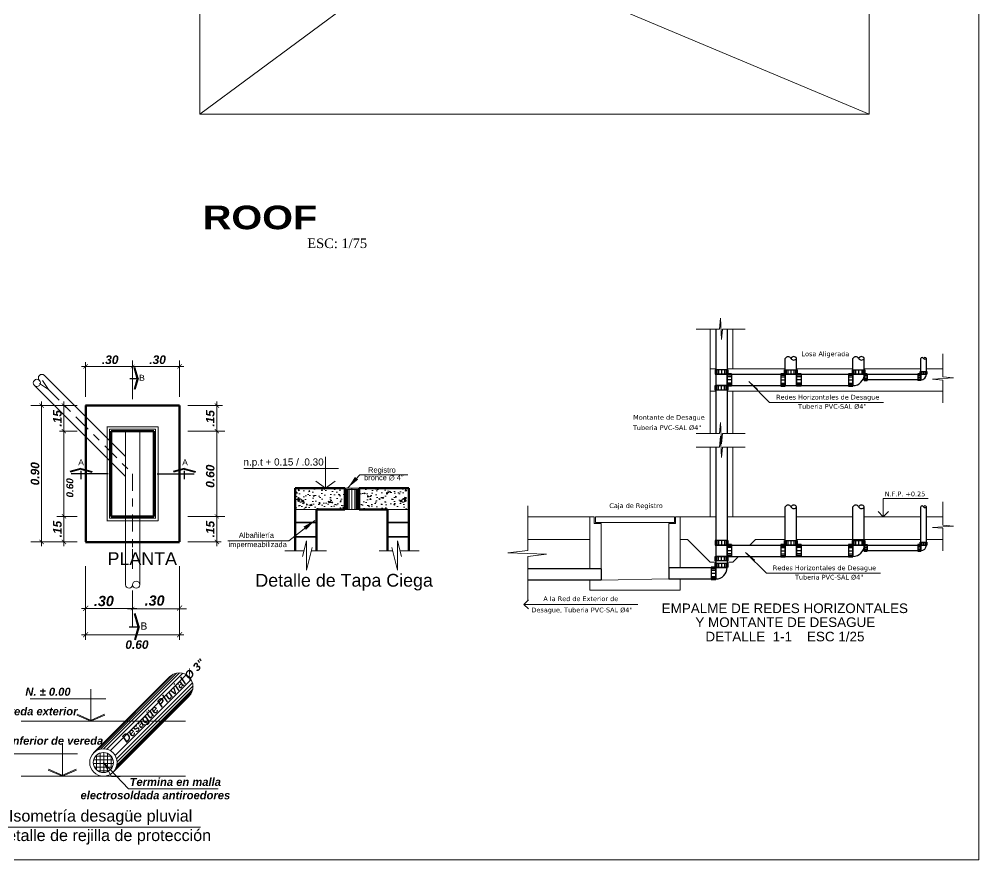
# Model space of a CAD drawing. Header units: millimetres. Extents: x -59 to 123, y 54 to 155.
# Drawn here: x 66.33 to 78.52, y 125.02 to 135.69 of the extents above; entities that cross this region are included whole.
import ezdxf

# ---------------------------------------------------------------- set-up
doc = ezdxf.new("R2010")
doc.units = ezdxf.units.MM
doc.linetypes.add('ACAD_ISO10W100', pattern=[18.5, 12, -3, 0.5, -3])
doc.linetypes.add('CONTINUA', pattern=[0])
doc.layers.get('0').update_dxf_attribs({"lineweight": 9})
for name, color, linetype, lineweight in [('0.2', 7, 'Continuous', 20), ('DET-CORTE', 86, 'Continuous', 50), ('EQUIPASANITARIA', 135, 'Continuous', 30), ('Layer1', 7, 'Continuous', 13), ('Layer3', 3, 'Continuous', 13), ('Layer5', 5, 'Continuous', 13), ('mobiliario', 7, 'Continuous', 0), ('MUROS', 7, 'Continuous', 80), ('TEXTOAGUA', 140, 'Continuous', 20)]:
    doc.layers.add(name, color=color, linetype=linetype, lineweight=lineweight)
doc.layers.add('TEXTO', color=2, linetype='Continuous')
doc.layers.add('TEXTO2', color=3, linetype='Continuous')
doc.styles.add('ARIALNEG', font='arialbd.ttf')
doc.styles.add('Interiores', font='arial.ttf', dxfattribs={"height": 0.0875})
doc.styles.add('Jocope', font='arialbi.ttf', dxfattribs={"height": 0.125})
doc.styles.get("Standard").update_dxf_attribs({"font": 'arial.ttf'})
doc.styles.add('STITULO', font='sanss___.ttf', dxfattribs={"width": 1.2, "height": 0.12})
doc.styles.add('textcosan', font='verdana.ttf', dxfattribs={"height": 0.1})
doc.dimstyles.get("Standard").update_dxf_attribs({"dimtxt": 0.18, "dimasz": 0.18, "dimexe": 0.18, "dimexo": 0.0625, "dimgap": 0.09, "dimtad": 0, "dimtih": 1, "dimtoh": 1, "dimdec": 4, "dimzin": 0, "dimdsep": 46, "dimtxsty": 'Standard', "dimcen": 0.09, "dimadec": 0, "dimazin": 0, "dimtfac": 1, "dimtdec": 4, "dimtofl": 0, "dimtmove": 0, "dimatfit": 3, "dimfxl": 1, "dimtolj": 1, "dimtzin": 0, "dimarcsym": 0})

# ---------------------------------------------------------------- blocks, each defined once
blk = doc.blocks.new('A$C1DAA7FF6')
for p, q in [((0, 0.11), (0, 0)), ((0, 0.11), (0.035, 0.11)), ((0, 0.11), (0, 0.0963)), ((0, 0.11), (0, 0.1031)), ((0, 0.1066), (0.0384, 0.1066)), ((0, 0.1031), (0.04, 0.1031)), ((0, 0.0963), (0.04, 0.0963)), ((0.035, 0.145), (0.145, 0.145)), ((0.035, 0.145), (0.035, 0.11)), ((0.035, 0.145), (0.0488, 0.145)), ((0.035, 0.145), (0.0419, 0.145)), ((0.035, 0.11), (0.04, 0.105)), ((0.0384, 0.145), (0.0384, 0.1066)), ((0.04, 0.105), (0.14, 0.105)), ((0.04, 0.005), (0.04, 0.105)), ((0.04, 0.105), (0.14, 0.105)), ((0.04, 0.005), (0.04, 0.105)), ((0.04, 0.105), (0.04, 0.005)), ((0.0419, 0.145), (0.0419, 0.105)), ((0.0488, 0.145), (0.0488, 0.105)), ((0.0625, 0.145), (0.0625, 0.105)), ((0.09, 0.145), (0.09, 0.105)), ((0.1175, 0.145), (0.1175, 0.105)), ((0.1313, 0.145), (0.1313, 0.105)), ((0.1381, 0.145), (0.1381, 0.105)), ((0.145, 0.11), (0.14, 0.105)), ((0.14, 0.005), (0.14, 0.105)), ((0.14, 0.105), (0.14, 0.005)), ((0.18, 0.1031), (0.14, 0.1031)), ((0.18, 0.0963), (0.14, 0.0963)), ((0.1416, 0.145), (0.1416, 0.1066)), ((0.18, 0.1066), (0.1416, 0.1066)), ((0.145, 0.145), (0.145, 0.11)), ((0.18, 0.11), (0.145, 0.11)), ((0.18, 0.11), (0.18, 0)), ((0.18, 0.11), (0.18, 0.0963)), ((0.18, 0.11), (0.18, 0.1031)), ((0, 0.0825), (0.04, 0.0825)), ((0, 0.055), (0.04, 0.055)), ((0, 0.0275), (0.04, 0.0275)), ((0, 0.0138), (0.04, 0.0138)), ((0, 0.0069), (0.04, 0.0069)), ((0, 0.0034), (0.04, 0.0034)), ((0, 0), (0.04, 0)), ((0.04, 0.005), (0.14, 0.005)), ((0.04, 0.005), (0.14, 0.005)), ((0.18, 0.0825), (0.14, 0.0825)), ((0.18, 0.055), (0.14, 0.055)), ((0.18, 0.0275), (0.14, 0.0275)), ((0.18, 0.0138), (0.14, 0.0138)), ((0.18, 0.0069), (0.14, 0.0069)), ((0.18, 0.0034), (0.14, 0.0034)), ((0.18, 0), (0.14, 0))]:
    blk.add_line(p, q)
for points in [[(0.035, 0.11), (0, 0.11), (0, 0), (0.04, 0), (0.04, 0.105)], [(0.035, 0.11), (0.035, 0.145), (0.145, 0.145), (0.145, 0.11)], [(0.14, 0.105), (0.04, 0.105)], [(0.145, 0.11), (0.18, 0.11), (0.18, 0), (0.14, 0), (0.14, 0.105)]]:
    blk.add_lwpolyline(points)
blk = doc.blocks.new('A$C5E077A99')
for p, q in [((-0.09, 0.105), (-0.09, -0.005)), ((-0.09, 0.105), (-0.055, 0.105)), ((-0.09, 0.105), (-0.09, 0.0912)), ((-0.09, 0.105), (-0.09, 0.0981)), ((-0.09, 0.1016), (-0.0516, 0.1016)), ((-0.09, 0.0981), (-0.05, 0.0981)), ((-0.09, 0.0912), (-0.05, 0.0912)), ((-0.055, 0.14), (0.055, 0.14)), ((-0.055, 0.14), (-0.055, 0.105)), ((-0.055, 0.14), (-0.0412, 0.14)), ((-0.055, 0.14), (-0.0481, 0.14)), ((-0.055, 0.105), (-0.05, 0.1)), ((-0.0516, 0.14), (-0.0516, 0.1016)), ((-0.05, 0.1), (0.05, 0.1)), ((-0.05, 0), (-0.05, 0.1)), ((-0.05, 0.1), (0.05, 0.1)), ((-0.05, 0), (-0.05, 0.1)), ((-0.05, 0.1), (-0.05, 0)), ((-0.0481, 0.14), (-0.0481, 0.1)), ((-0.0412, 0.14), (-0.0412, 0.1)), ((-0.0275, 0.14), (-0.0275, 0.1)), ((0, 0.14), (0, 0.1)), ((0.0275, 0.14), (0.0275, 0.1)), ((0.0413, 0.14), (0.0413, 0.1)), ((0.0481, 0.14), (0.0481, 0.1)), ((0.055, 0.105), (0.05, 0.1)), ((0.05, 0), (0.05, 0.1)), ((0.05, 0.1), (0.05, 0)), ((0.09, 0.0981), (0.05, 0.0981)), ((0.09, 0.0912), (0.05, 0.0912)), ((0.0516, 0.14), (0.0516, 0.1016)), ((0.09, 0.1016), (0.0516, 0.1016)), ((0.055, 0.14), (0.055, 0.105)), ((0.09, 0.105), (0.055, 0.105)), ((0.09, 0.105), (0.09, -0.005)), ((0.09, 0.105), (0.09, 0.0912)), ((0.09, 0.105), (0.09, 0.0981)), ((-0.09, 0.0775), (-0.05, 0.0775)), ((-0.09, 0.05), (-0.05, 0.05)), ((-0.09, 0.0225), (-0.05, 0.0225)), ((-0.09, 0.0087), (-0.05, 0.0087)), ((-0.09, 0.0019), (-0.05, 0.0019)), ((-0.05, 0), (0.05, 0)), ((0.09, 0.0775), (0.05, 0.0775)), ((0.09, 0.05), (0.05, 0.05)), ((0.09, 0.0225), (0.05, 0.0225)), ((0.09, 0.0087), (0.05, 0.0087)), ((0.09, 0.0019), (0.05, 0.0019)), ((-0.09, -0.0016), (-0.05, -0.0016)), ((-0.09, -0.005), (-0.05, -0.005)), ((-0.05, 0), (0.05, 0)), ((0.09, -0.0016), (0.05, -0.0016)), ((0.09, -0.005), (0.05, -0.005))]:
    blk.add_line(p, q)
for points in [[(-0.055, 0.105), (-0.09, 0.105), (-0.09, -0.005), (-0.05, -0.005), (-0.05, 0.1)], [(-0.055, 0.105), (-0.055, 0.14), (0.055, 0.14), (0.055, 0.105)], [(0.05, 0.1), (-0.05, 0.1)], [(0.055, 0.105), (0.09, 0.105), (0.09, -0.005), (0.05, -0.005), (0.05, 0.1)]]:
    blk.add_lwpolyline(points)
blk = doc.blocks.new('A$C12606DDF')
for p, q in [((1.8736, 2.3983), (1.8824, 2.4945)), ((1.8824, 2.4945), (1.894, 2.3059)), ((1.6673, 2.3983), (1.8736, 2.3983)), ((1.7926, 2.3983), (1.7926, 2.0476)), ((1.894, 2.3059), (1.9016, 2.3983)), ((1.9016, 2.3983), (2.1022, 2.3983)), ((1.9926, 2.3983), (1.9926, 2.0476)), ((3.853, 2.1803), (3.853, 1.9741)), ((1.7926, 2.0476), (1.8426, 2.0476)), ((1.7926, 2.0476), (1.7926, 1.8476)), ((1.9426, 2.0476), (2.4572, 2.0476)), ((2.5572, 2.0476), (3.0572, 2.0476)), ((3.1572, 2.0476), (3.6572, 2.0476)), ((3.7072, 2.0476), (3.853, 2.0476)), ((3.9492, 1.9652), (3.7606, 1.9537)), ((3.853, 1.9741), (3.9492, 1.9652)), ((3.7606, 1.9537), (3.853, 1.9461)), ((3.853, 1.9461), (3.853, 1.7455)), ((1.7926, 1.8476), (1.7926, 1.4749)), ((1.7926, 1.8476), (1.8426, 1.8476)), ((1.9426, 1.8476), (3.853, 1.8476)), ((1.9926, 1.8476), (1.9926, 1.4749)), ((1.8736, 1.4749), (1.8824, 1.5711)), ((1.8824, 1.5711), (1.894, 1.3825)), ((1.6673, 1.4749), (1.8736, 1.4749)), ((1.8736, 1.3537), (1.8824, 1.4499)), ((1.8824, 1.4499), (1.894, 1.2613)), ((1.894, 1.3825), (1.9016, 1.4749)), ((1.9016, 1.4749), (2.1022, 1.4749)), ((1.6673, 1.3537), (1.8736, 1.3537)), ((1.7926, 1.3537), (1.7926, 0.7357)), ((1.894, 1.2613), (1.9016, 1.3537)), ((1.9016, 1.3537), (2.1022, 1.3537)), ((1.9926, 1.3537), (1.9926, 0.7357)), ((3.853, 0.8685), (3.853, 0.6622)), ((0.176, 0.8345), (0.176, 0.4385)), ((0.7655, 0.7357), (0.176, 0.7357)), ((0.7255, 0.7357), (0.7255, 0.2757)), ((0.8255, 0.7357), (0.7755, 0.7357)), ((0.7755, 0.6857), (0.7755, 0.7357)), ((0.7755, 0.6857), (1.4755, 0.6857)), ((0.8255, 0.7357), (1.4255, 0.7357)), ((1.4755, 0.7357), (1.4255, 0.7357)), ((1.4755, 0.6857), (1.4755, 0.7357)), ((1.7926, 0.7357), (1.4855, 0.7357)), ((1.5255, 0.7357), (1.5255, 0.2857)), ((1.7926, 0.7357), (1.8426, 0.7357)), ((1.9426, 0.7357), (2.4572, 0.7357)), ((2.5572, 0.7357), (3.0572, 0.7357)), ((3.1572, 0.7357), (3.6572, 0.7357)), ((3.7072, 0.7357), (3.853, 0.7357)), ((0.7655, 0.6757), (0.8255, 0.6757)), ((0.8255, 0.6757), (0.8255, 0.1757)), ((1.4255, 0.6757), (1.4255, 0.1857)), ((3.9492, 0.6534), (3.7606, 0.6418)), ((3.7606, 0.6418), (3.853, 0.6342)), ((3.853, 0.6622), (3.9492, 0.6534)), ((3.853, 0.6342), (3.853, 0.4336)), ((0.7255, 0.5357), (0.176, 0.5357)), ((1.5926, 0.5357), (1.5255, 0.5357)), ((1.5926, 0.5357), (1.7926, 0.3357)), ((2.1926, 0.5357), (2.1426, 0.4857)), ((2.1926, 0.5357), (2.4572, 0.5357)), ((2.5572, 0.5357), (3.6572, 0.5357)), ((3.7072, 0.5357), (3.853, 0.5357)), ((0, 0.418), (0.176, 0.4385)), ((0.3425, 0.4064), (0, 0.418)), ((0.176, 0.3831), (0.3425, 0.4064)), ((0.176, 0.3831), (0.176, 0)), ((2.0426, 0.3857), (1.9926, 0.3357)), ((1.8426, 0.3357), (1.7926, 0.3357)), ((1.9926, 0.3357), (1.9426, 0.3357)), ((0.7255, 0.1757), (0.7255, 0.0857)), ((1.4255, 0.1857), (0.8255, 0.1757)), ((1.5255, 0.1857), (1.5255, 0.0857)), ((1.5255, 0.0857), (0.7255, 0.0857))]:
    blk.add_line(p, q)
for points in [[(0.7655, 0.6757), (0.7655, 0.7357)], [(1.4855, 0.7357), (1.4855, 0.6757), (1.4255, 0.6757)]]:
    blk.add_lwpolyline(points)
blk.add_lwpolyline([(0.7755, 0.7357), (1.4755, 0.7357), (1.4755, 0.6857), (0.7755, 0.6857)], close=True)
blk.add_arc((1.8426, 0.2857), 0.1, 270, 0)
at = {"layer": 'EQUIPASANITARIA'}
for p, q in [((1.8426, 2.3983), (1.8426, 2.0376)), ((1.9426, 2.3983), (1.9426, 2.0376)), ((2.4572, 2.0376), (2.4572, 2.1391)), ((2.5572, 2.0376), (2.5572, 2.1391)), ((3.0572, 2.0376), (3.0572, 2.1391)), ((3.1572, 2.0376), (3.1572, 2.1391)), ((3.6572, 2.0226), (3.6572, 2.1391)), ((3.7072, 2.0226), (3.7072, 2.1391)), ((1.8426, 1.9976), (1.8426, 1.8976)), ((1.8426, 1.9976), (2.4172, 1.9976)), ((1.9426, 1.9976), (1.9426, 1.8976)), ((2.5972, 1.9976), (3.0172, 1.9976)), ((3.0172, 2.0026), (3.0172, 1.8926)), ((3.0172, 2.0026), (3.0522, 2.0026)), ((3.0172, 2.0026), (3.0172, 1.9888)), ((3.0172, 2.0026), (3.0172, 1.9957)), ((3.0172, 1.9991), (3.0556, 1.9991)), ((3.0172, 1.9957), (3.0572, 1.9957)), ((3.0172, 1.9888), (3.0572, 1.9888)), ((3.0172, 1.9751), (3.0572, 1.9751)), ((3.0522, 2.0376), (3.1622, 2.0376)), ((3.0522, 2.0376), (3.0522, 2.0026)), ((3.0522, 2.0376), (3.0659, 2.0376)), ((3.0522, 2.0376), (3.059, 2.0376)), ((3.0522, 2.0026), (3.0572, 1.9976)), ((3.0556, 2.0376), (3.0556, 1.9991)), ((3.0572, 1.9976), (3.1572, 1.9976)), ((3.0572, 1.8976), (3.0572, 1.9976)), ((3.0572, 1.9976), (3.1572, 1.9976)), ((3.0572, 1.8976), (3.0572, 1.9976)), ((3.0572, 1.9976), (3.1572, 1.9976)), ((3.0572, 1.8976), (3.0572, 1.9976)), ((3.0572, 1.9976), (3.0572, 1.8976)), ((3.059, 2.0376), (3.059, 1.9976)), ((3.0659, 2.0376), (3.0659, 1.9976)), ((3.0797, 2.0376), (3.0797, 1.9976)), ((3.1072, 2.0376), (3.1072, 1.9976)), ((3.1347, 2.0376), (3.1347, 1.9976)), ((3.1484, 2.0376), (3.1484, 1.9976)), ((3.1553, 2.0376), (3.1553, 1.9976)), ((3.1622, 2.0026), (3.1572, 1.9976)), ((3.1572, 1.9976), (3.1572, 1.9426)), ((3.1822, 1.9951), (3.1572, 1.9951)), ((3.1822, 1.9876), (3.1572, 1.9876)), ((3.1822, 1.9726), (3.1572, 1.9726)), ((3.1822, 1.9726), (3.1572, 1.9726)), ((3.1822, 1.9576), (3.1572, 1.9576)), ((3.1822, 1.9988), (3.1584, 1.9988)), ((3.1587, 2.0376), (3.1587, 1.9991)), ((3.1822, 2.0007), (3.1603, 2.0007)), ((3.1622, 2.0376), (3.1622, 2.0026)), ((3.1622, 2.0026), (3.1822, 2.0026)), ((3.1822, 2.0026), (3.1822, 1.9426)), ((3.1822, 1.9976), (3.6322, 1.9976)), ((3.1822, 1.9726), (3.1822, 1.9426)), ((3.1822, 1.9576), (3.1822, 1.9426)), ((3.6322, 2.0026), (3.6322, 1.9426)), ((3.6522, 2.0026), (3.6322, 2.0026)), ((3.6322, 2.0007), (3.654, 2.0007)), ((3.6322, 1.9988), (3.6559, 1.9988)), ((3.6322, 1.9951), (3.6572, 1.9951)), ((3.6322, 1.9876), (3.6572, 1.9876)), ((3.6322, 1.9726), (3.6572, 1.9726)), ((3.6322, 1.9726), (3.6322, 1.9426)), ((3.6322, 1.9726), (3.6572, 1.9726)), ((3.6322, 1.9576), (3.6572, 1.9576)), ((3.6322, 1.9576), (3.6322, 1.9426)), ((3.6522, 2.0226), (3.7122, 2.0226)), ((3.6522, 2.0026), (3.6522, 2.0226)), ((3.6522, 2.0026), (3.6572, 1.9976)), ((3.6522, 2.0026), (3.6572, 1.9976)), ((3.654, 2.0226), (3.654, 2.0007)), ((3.6559, 2.0226), (3.6559, 1.9988)), ((3.6572, 1.9976), (3.7072, 1.9976)), ((3.6572, 1.9476), (3.6572, 1.9976)), ((3.6572, 1.9976), (3.6572, 1.9426)), ((3.6572, 1.9976), (3.7122, 1.9976)), ((3.6597, 2.0226), (3.6597, 1.9976)), ((3.6672, 2.0226), (3.6672, 1.9976)), ((3.6822, 2.0226), (3.6822, 1.9976)), ((3.6822, 2.0226), (3.7122, 2.0226)), ((3.6822, 2.0226), (3.6822, 1.9976)), ((3.6972, 2.0226), (3.6972, 1.9976)), ((3.6972, 2.0226), (3.7122, 2.0226)), ((3.7047, 2.0226), (3.7047, 1.9976)), ((3.7047, 2.0226), (3.7122, 2.0226)), ((3.7084, 2.0226), (3.7084, 1.9976)), ((3.7084, 2.0226), (3.7122, 2.0226)), ((3.7103, 2.0226), (3.7103, 1.9976)), ((3.7122, 1.9976), (3.7122, 2.0226)), ((1.9826, 1.8976), (2.4172, 1.8976)), ((2.4172, 1.8976), (2.5972, 1.8976)), ((2.5972, 1.8976), (3.0172, 1.8976)), ((3.0172, 1.9476), (3.0572, 1.9476)), ((3.0172, 1.9201), (3.0572, 1.9201)), ((3.0172, 1.9063), (3.0572, 1.9063)), ((3.0172, 1.8995), (3.0572, 1.8995)), ((3.0172, 1.896), (3.0572, 1.896)), ((3.0172, 1.8926), (3.0572, 1.8926)), ((3.1572, 1.9476), (3.1438, 1.9476)), ((3.1822, 1.9501), (3.1572, 1.9501)), ((3.1822, 1.9463), (3.1572, 1.9463)), ((3.1822, 1.9445), (3.1572, 1.9445)), ((3.1572, 1.9426), (3.1822, 1.9426)), ((3.1822, 1.9501), (3.1822, 1.9426)), ((3.6322, 1.9476), (3.1822, 1.9476)), ((3.1822, 1.9463), (3.1822, 1.9426)), ((3.6322, 1.9501), (3.6572, 1.9501)), ((3.6322, 1.9501), (3.6322, 1.9426)), ((3.6322, 1.9463), (3.6572, 1.9463)), ((3.6322, 1.9463), (3.6322, 1.9426)), ((3.6322, 1.9445), (3.6572, 1.9445)), ((3.6572, 1.9426), (3.6322, 1.9426)), ((1.8426, 1.8576), (1.8426, 1.4749)), ((1.9426, 1.8576), (1.9426, 1.4749)), ((1.8426, 1.3537), (1.8426, 0.5257)), ((1.9426, 1.3537), (1.9426, 0.5257)), ((2.4572, 0.5257), (2.4572, 0.8249)), ((2.5572, 0.5257), (2.5572, 0.8249)), ((3.0572, 0.5257), (3.0572, 0.8249)), ((3.1572, 0.5257), (3.1572, 0.8249)), ((3.6572, 0.5107), (3.6572, 0.8249)), ((3.7072, 0.5107), (3.7072, 0.8249)), ((3.0522, 0.5257), (3.1622, 0.5257)), ((3.0522, 0.5257), (3.0522, 0.4907)), ((3.0522, 0.5257), (3.0659, 0.5257)), ((3.0522, 0.5257), (3.059, 0.5257)), ((3.0556, 0.5257), (3.0556, 0.4873)), ((3.059, 0.5257), (3.059, 0.4857)), ((3.0659, 0.5257), (3.0659, 0.4857)), ((3.0797, 0.5257), (3.0797, 0.4857)), ((3.1072, 0.5257), (3.1072, 0.4857)), ((3.1347, 0.5257), (3.1347, 0.4857)), ((3.1484, 0.5257), (3.1484, 0.4857)), ((3.1553, 0.5257), (3.1553, 0.4857)), ((3.1587, 0.5257), (3.1587, 0.4873)), ((3.1622, 0.5257), (3.1622, 0.4907)), ((3.6522, 0.5107), (3.7122, 0.5107)), ((3.6522, 0.4907), (3.6522, 0.5107)), ((3.654, 0.5107), (3.654, 0.4888)), ((3.6559, 0.5107), (3.6559, 0.487)), ((3.6597, 0.5107), (3.6597, 0.4857)), ((3.6672, 0.5107), (3.6672, 0.4857)), ((3.6822, 0.5107), (3.6822, 0.4857)), ((3.6822, 0.5107), (3.7122, 0.5107)), ((3.6822, 0.5107), (3.6822, 0.4857)), ((3.6972, 0.5107), (3.6972, 0.4857)), ((3.6972, 0.5107), (3.7122, 0.5107)), ((3.7047, 0.5107), (3.7047, 0.4857)), ((3.7047, 0.5107), (3.7122, 0.5107)), ((3.7084, 0.5107), (3.7084, 0.4857)), ((3.7084, 0.5107), (3.7122, 0.5107)), ((3.7103, 0.5107), (3.7103, 0.4857)), ((3.7122, 0.4857), (3.7122, 0.5107)), ((1.8426, 0.4857), (1.8426, 0.3857)), ((1.8426, 0.4857), (2.4172, 0.4857)), ((1.9426, 0.4857), (1.9426, 0.3857)), ((1.9426, 0.4857), (1.9426, 0.3857)), ((2.5972, 0.4857), (3.0172, 0.4857)), ((3.0172, 0.4907), (3.0172, 0.3807)), ((3.0172, 0.4907), (3.0522, 0.4907)), ((3.0172, 0.4907), (3.0172, 0.477)), ((3.0172, 0.4907), (3.0172, 0.4838)), ((3.0172, 0.4873), (3.0556, 0.4873)), ((3.0172, 0.4838), (3.0572, 0.4838)), ((3.0172, 0.477), (3.0572, 0.477)), ((3.0172, 0.4632), (3.0572, 0.4632)), ((3.0172, 0.4357), (3.0572, 0.4357)), ((3.0522, 0.4907), (3.0572, 0.4857)), ((3.0572, 0.4857), (3.1572, 0.4857)), ((3.0572, 0.3857), (3.0572, 0.4857)), ((3.0572, 0.4857), (3.1572, 0.4857)), ((3.0572, 0.3857), (3.0572, 0.4857)), ((3.0572, 0.4857), (3.1572, 0.4857)), ((3.0572, 0.3857), (3.0572, 0.4857)), ((3.0572, 0.4857), (3.0572, 0.3857)), ((3.1572, 0.4357), (3.1438, 0.4357)), ((3.1622, 0.4907), (3.1572, 0.4857)), ((3.1572, 0.4857), (3.1572, 0.4307)), ((3.1822, 0.4832), (3.1572, 0.4832)), ((3.1822, 0.4757), (3.1572, 0.4757)), ((3.1822, 0.4607), (3.1572, 0.4607)), ((3.1822, 0.4607), (3.1572, 0.4607)), ((3.1822, 0.4457), (3.1572, 0.4457)), ((3.1822, 0.4382), (3.1572, 0.4382)), ((3.1822, 0.4345), (3.1572, 0.4345)), ((3.1822, 0.4326), (3.1572, 0.4326)), ((3.1572, 0.4307), (3.1822, 0.4307)), ((3.1822, 0.487), (3.1584, 0.487)), ((3.1822, 0.4888), (3.1603, 0.4888)), ((3.1622, 0.4907), (3.1822, 0.4907)), ((3.1822, 0.4907), (3.1822, 0.4307)), ((3.1822, 0.4857), (3.6322, 0.4857)), ((3.1822, 0.4607), (3.1822, 0.4307)), ((3.1822, 0.4457), (3.1822, 0.4307)), ((3.1822, 0.4382), (3.1822, 0.4307)), ((3.6322, 0.4357), (3.1822, 0.4357)), ((3.1822, 0.4345), (3.1822, 0.4307)), ((3.6322, 0.4907), (3.6322, 0.4307)), ((3.6522, 0.4907), (3.6322, 0.4907)), ((3.6322, 0.4888), (3.654, 0.4888)), ((3.6322, 0.487), (3.6559, 0.487)), ((3.6322, 0.4832), (3.6572, 0.4832)), ((3.6322, 0.4757), (3.6572, 0.4757)), ((3.6322, 0.4607), (3.6572, 0.4607)), ((3.6322, 0.4607), (3.6322, 0.4307)), ((3.6322, 0.4607), (3.6572, 0.4607)), ((3.6322, 0.4457), (3.6572, 0.4457)), ((3.6322, 0.4457), (3.6322, 0.4307)), ((3.6322, 0.4382), (3.6572, 0.4382)), ((3.6322, 0.4382), (3.6322, 0.4307)), ((3.6322, 0.4345), (3.6572, 0.4345)), ((3.6322, 0.4345), (3.6322, 0.4307)), ((3.6322, 0.4326), (3.6572, 0.4326)), ((3.6572, 0.4307), (3.6322, 0.4307)), ((3.6522, 0.4907), (3.6572, 0.4857)), ((3.6522, 0.4907), (3.6572, 0.4857)), ((3.6572, 0.4857), (3.7072, 0.4857)), ((3.6572, 0.4357), (3.6572, 0.4857)), ((3.6572, 0.4857), (3.6572, 0.4307)), ((3.6572, 0.4857), (3.7122, 0.4857)), ((1.8426, 0.3857), (1.9426, 0.3857)), ((1.8426, 0.3457), (1.8426, 0.3257)), ((1.9426, 0.3457), (1.9426, 0.3257)), ((1.9826, 0.3857), (2.4172, 0.3857)), ((2.4172, 0.3857), (2.5972, 0.3857)), ((2.5972, 0.3857), (3.0172, 0.3857)), ((3.0172, 0.4082), (3.0572, 0.4082)), ((3.0172, 0.3945), (3.0572, 0.3945)), ((3.0172, 0.3876), (3.0572, 0.3876)), ((3.0172, 0.3841), (3.0572, 0.3841)), ((3.0172, 0.3807), (3.0572, 0.3807)), ((0.8255, 0.2757), (0.176, 0.2757)), ((0.8255, 0.2757), (0.8255, 0.1757)), ((1.4255, 0.2857), (1.8026, 0.2857)), ((1.4255, 0.2857), (1.4255, 0.1857)), ((1.8026, 0.2907), (1.8026, 0.1807)), ((1.8026, 0.2907), (1.8376, 0.2907)), ((1.8026, 0.2907), (1.8026, 0.277)), ((1.8026, 0.2907), (1.8026, 0.2838)), ((1.8026, 0.2873), (1.841, 0.2873)), ((1.8026, 0.2838), (1.8426, 0.2838)), ((1.8026, 0.277), (1.8426, 0.277)), ((1.8026, 0.2632), (1.8426, 0.2632)), ((1.8376, 0.3257), (1.9476, 0.3257)), ((1.8376, 0.3257), (1.8376, 0.2907)), ((1.8376, 0.3257), (1.8514, 0.3257)), ((1.8376, 0.3257), (1.8445, 0.3257)), ((1.8376, 0.2907), (1.8426, 0.2857)), ((1.841, 0.3257), (1.841, 0.2873)), ((1.8426, 0.2857), (1.8426, 0.1857)), ((1.8426, 0.2857), (1.9426, 0.2857)), ((1.8426, 0.2857), (1.9426, 0.2857)), ((1.8426, 0.1857), (1.8426, 0.2857)), ((1.8426, 0.2857), (1.9426, 0.2857)), ((1.8426, 0.1857), (1.8426, 0.2857)), ((1.8426, 0.2857), (1.9426, 0.2857)), ((1.8426, 0.1857), (1.8426, 0.2857)), ((1.8426, 0.2857), (1.8426, 0.1857)), ((1.8445, 0.3257), (1.8445, 0.2857)), ((1.8514, 0.3257), (1.8514, 0.2857)), ((1.8651, 0.3257), (1.8651, 0.2857)), ((1.8926, 0.3257), (1.8926, 0.2857)), ((1.9201, 0.3257), (1.9201, 0.2857)), ((1.9339, 0.3257), (1.9339, 0.2857)), ((1.9407, 0.3257), (1.9407, 0.2857)), ((1.9476, 0.2907), (1.9426, 0.2857)), ((1.9442, 0.3257), (1.9442, 0.2873)), ((1.9476, 0.3257), (1.9476, 0.2907)), ((0.8255, 0.1757), (0.176, 0.1757)), ((1.4255, 0.1857), (1.8426, 0.1857)), ((1.8026, 0.2357), (1.8426, 0.2357)), ((1.8026, 0.2082), (1.8426, 0.2082)), ((1.8026, 0.1945), (1.8426, 0.1945)), ((1.8026, 0.1876), (1.8426, 0.1876)), ((1.8026, 0.1841), (1.8426, 0.1841)), ((1.8026, 0.1807), (1.8426, 0.1807))]:
    blk.add_line(p, q, dxfattribs=at)
for points in [[(3.0522, 2.0026), (3.0172, 2.0026), (3.0172, 1.8926), (3.0572, 1.8926), (3.0572, 1.9976)], [(3.0522, 2.0026), (3.0522, 2.0376), (3.1622, 2.0376), (3.1622, 2.0026)], [(3.1572, 1.9976), (3.0572, 1.9976)], [(3.0522, 0.4907), (3.0522, 0.5257), (3.1622, 0.5257), (3.1622, 0.4907)], [(3.0522, 0.4907), (3.0172, 0.4907), (3.0172, 0.3807), (3.0572, 0.3807), (3.0572, 0.4857)], [(3.1572, 0.4857), (3.0572, 0.4857)], [(1.8376, 0.2907), (1.8026, 0.2907), (1.8026, 0.1807), (1.8426, 0.1807), (1.8426, 0.2857)], [(1.8376, 0.2907), (1.8376, 0.3257), (1.9476, 0.3257), (1.9476, 0.2907)], [(1.9426, 0.2857), (1.8426, 0.2857)]]:
    blk.add_lwpolyline(points, dxfattribs=at)
for centre, radius, start, end in [((2.4822, 2.1243), 0.029, 30.48797, 149.51203), ((2.5322, 2.1266), 0.0279, 26.48485, 153.51515), ((2.5322, 2.1515), 0.0279, 206.48485, 333.51515), ((3.0822, 2.1243), 0.029, 30.48797, 149.51203), ((3.1322, 2.1266), 0.0279, 26.48485, 153.51515), ((3.1322, 2.1515), 0.0279, 206.48485, 333.51515), ((3.6697, 2.1317), 0.0145, 30.48797, 149.51203), ((3.6947, 2.1328), 0.014, 26.48485, 153.51515), ((3.6947, 2.1453), 0.014, 206.48485, 333.51515), ((3.0572, 1.9976), 0.1, 270, 0), ((3.6572, 1.9976), 0.05, 270, 0), ((2.4822, 0.8102), 0.029, 30.48797, 149.51203), ((2.5322, 0.8125), 0.0279, 26.48485, 153.51515), ((2.5322, 0.8374), 0.0279, 206.48485, 333.51515), ((3.0822, 0.8102), 0.029, 30.48797, 149.51203), ((3.1322, 0.8125), 0.0279, 26.48485, 153.51515), ((3.1322, 0.8374), 0.0279, 206.48485, 333.51515), ((3.6697, 0.8176), 0.0145, 30.48797, 149.51203), ((3.6947, 0.8187), 0.014, 26.48485, 153.51515), ((3.6947, 0.8312), 0.014, 206.48485, 333.51515), ((3.0572, 0.4857), 0.1, 270, 0), ((3.6572, 0.4857), 0.05, 270, 0), ((1.8426, 0.2857), 0.1, 270, 0)]:
    blk.add_arc(centre, radius, start, end, dxfattribs=at)
at = {"layer": 'EQUIPASANITARIA', "rotation": 270}
for p in [(1.8376, 2.0376), (1.8376, 0.5257)]:
    blk.add_blockref('A$C1DAA7FF6', p, dxfattribs=at)
at = {"layer": 'EQUIPASANITARIA'}
for p in [(2.5072, 1.8976), (2.5072, 0.3857)]:
    blk.add_blockref('A$C5E077A99', p, dxfattribs=at)
blk = doc.blocks.new('sdbh')
for p, q in [((1050.147, 2058.006), (1050.147, 2058.331)), ((1050.147, 2058.331), (1050.94, 2058.331)), ((1050.147, 2058.006), (1050.056, 2058.101)), ((1050.147, 2058.006), (1050.238, 2058.101))]:
    blk.add_line(p, q)
at = {"layer": 'TEXTOAGUA', "ltscale": 0.5}
for points in [[(1050.154, 2060.032), (1048.133, 2060.032), (1047.764, 2060.401), (1047.922, 2060.264), (1047.911, 2060.254)], [(1050.097, 2057.008), (1048.076, 2057.008), (1047.707, 2057.377), (1047.865, 2057.24), (1047.855, 2057.23)]]:
    blk.add_lwpolyline(points, dxfattribs=at)
at = {"layer": 'TEXTOAGUA'}
blk.add_lwpolyline([(1045.8, 2056.455), (1043.78, 2056.455), (1043.86, 2056.535), (1043.78, 2056.455), (1043.86, 2056.375)], dxfattribs=at)
at = {"xscale": 2, "yscale": 2, "zscale": 2}
blk.add_blockref('A$C12606DDF', (1043.496, 2056.535), dxfattribs=at)
at = {"layer": 'TEXTOAGUA', "ltscale": 0.5}
for s, height, style, p in [('Losa Aligerada', 0.08373, 'textcosan', (1048.698, 2060.851)), ('Redes Horizontales de Desague', 0.08373, 'textcosan', (1048.248, 2060.084)), ('Tuberia PVC-SAL Ø4"', 0.08373, 'textcosan', (1048.639, 2059.92)), ('Montante de Desague', 0.08373, 'textcosan', (1045.716, 2059.726)), ('Tuberia PVC-SAL Ø4"', 0.08373, 'textcosan', (1045.712, 2059.543)), ('N.F.P. +0.25', 0.08373, 'textcosan', (1050.173, 2058.37)), ('Caja de Registro', 0.08373, 'textcosan', (1045.294, 2058.162)), ('Redes Horizontales de Desague', 0.08373, 'textcosan', (1048.191, 2057.061)), ('Tuberia PVC-SAL Ø4"', 0.08373, 'textcosan', (1048.583, 2056.896)), ('A la Red de Exterior de ', 0.08373, 'textcosan', (1044.125, 2056.514, 0.268)), ('EMPALME DE REDES HORIZONTALES', 0.17035, 'Interiores', (1046.222, 2056.302)), ('Desague, Tuberia PVC-SAL Ø4"', 0.08373, 'textcosan', (1043.914, 2056.315, 0.268)), ('Y MONTANTE DE DESAGUE', 0.17035, 'Interiores', (1046.818, 2056.055)), ('DETALLE  1-1    ESC 1/25', 0.17035, 'Interiores', (1046.997, 2055.801))]:
    blk.add_text(s, height=height, dxfattribs=dict(at, style=style)).set_placement(p)
blk = doc.blocks.new('isometria ev pluvial')
at = {"layer": '0.2'}
h = blk.add_hatch(dxfattribs=at)
h.set_pattern_fill('_USER', color=256, scale=0.0572, style=0, double=1, pattern_type=0)
h.set_pattern_definition([(0, (119.80319, 532.63589), (0, 0.0572), []), (90, (119.80319, 532.63589), (-0.0572, 0), [])])
h.paths.add_polyline_path([(213.035, 123.31, 1), (212.72, 123.31, 1)])
for p, q in [((212.726, 123.462), (213.913, 124.649)), ((212.791, 123.51), (213.971, 124.69)), ((212.836, 123.523), (214.019, 124.707)), ((212.884, 123.527), (214.069, 124.712)), ((212.932, 123.52), (214.117, 124.705)), ((212.987, 123.496), (214.173, 124.682)), ((213.061, 123.422), (214.248, 124.609)), ((212.682, 123.954), (212.682, 124.454)), ((213.085, 123.367), (214.271, 124.554)), ((213.089, 123.271), (214.275, 124.457)), ((213.092, 123.319), (214.279, 124.506)), ((212.917, 124.303), (211.733, 124.303)), ((213.029, 123.159), (214.216, 124.345)), ((213.075, 123.226), (214.261, 124.412)), ((212.682, 123.954), (212.462, 124.05)), ((212.688, 123.967), (212.468, 124.063)), ((212.677, 123.967), (212.897, 124.063)), ((212.682, 123.954), (212.903, 124.05)), ((211.594, 123.954), (214.161, 123.954)), ((212.237, 123.096), (212.237, 123.596)), ((212.472, 123.445), (211.288, 123.445)), ((211.594, 123.096), (214.161, 123.096)), ((212.237, 123.096), (212.017, 123.192)), ((212.243, 123.109), (212.023, 123.205)), ((212.231, 123.109), (212.452, 123.205)), ((212.237, 123.096), (212.457, 123.192)), ((211.267, 122.301), (214.396, 122.3))]:
    blk.add_line(p, q, dxfattribs=at)
blk.add_lwpolyline([(213.142, 123.094), (213.004, 123.094), (212.878, 123.313), (213.271, 122.897), (214.674, 122.897)], dxfattribs=at)
for radius in [0.214, 0.157]:
    blk.add_circle((212.878, 123.31), radius, dxfattribs=at)
blk.add_arc((214.064, 124.497), 0.214, 315, 135, dxfattribs=at)
at = {"style": 'STITULO'}
for s, p in [('Isometría desagüe pluvial', (211.402, 122.388)), ('Detalle de rejilla de protección', (211.193, 122.084))]:
    blk.add_text(s, height=0.18, dxfattribs=at).set_placement(p)
at = {"layer": 'TEXTO', "style": 'Jocope'}
blk.add_text('Desagüe Pluvial %%c 3"', height=0.125, rotation=45, dxfattribs=at).set_placement((213.237, 123.614))
for s, p in [('N. %%P 0.00', (211.659, 124.353)), ('vereda exterior', (211.221, 124.048)), ('borde inferior de vereda', (210.877, 123.588)), ('Termina en malla ', (213.288, 122.945))]:
    blk.add_text(s, height=0.125, dxfattribs=at).set_placement(p)
at = {"layer": 'TEXTO', "insert": (212.521, 122.862), "char_height": 0.125, "width": 3.28125, "attachment_point": 1, "style": 'Jocope'}
blk.add_mtext('electrosoldada antiroedores', dxfattribs=at)
blk = doc.blocks.new('_ArchTick')
at = {"color": 0, "linetype": 'ByBlock', "const_width": 0.15}
blk.add_lwpolyline([(-0.5, -0.5), (0.5, 0.5)], dxfattribs=at)
blk = doc.blocks.new('planta tapa 2')
for p, q in [((202.467, 116.752), (202.467, 117.273)), ((201.28, 116.89), (201.154, 116.97)), ((201.28, 116.89), (201.199, 117.016)), ((201.224, 117.087), (201.807, 116.504)), ((201.083, 116.945), (201.807, 116.221)), ((202.367, 114.738), (202.367, 114.138)), ((202.567, 114.738), (202.567, 114.138))]:
    blk.add_line(p, q)
at = {"lineweight": 30}
for p, q in [((202.533, 117.042), (202.489, 117.196)), ((202.543, 117.042), (202.499, 117.199)), ((202.427, 117.042), (202.543, 117.042)), ((202.533, 117.042), (202.489, 116.889)), ((202.543, 117.042), (202.499, 116.886)), ((201.739, 115.777), (201.583, 115.733)), ((201.739, 115.766), (201.586, 115.723)), ((201.739, 115.777), (201.896, 115.733)), ((201.739, 115.766), (201.893, 115.723)), ((203.195, 115.777), (203.039, 115.733)), ((203.195, 115.766), (203.042, 115.723)), ((203.195, 115.777), (203.352, 115.733)), ((203.195, 115.766), (203.349, 115.723)), ((202.122, 115.701), (201.602, 115.701)), ((201.739, 115.741), (201.739, 115.625)), ((202.812, 115.701), (203.333, 115.701)), ((203.195, 115.741), (203.195, 115.625)), ((202.546, 113.545), (202.494, 113.729)), ((202.558, 113.545), (202.505, 113.732)), ((202.419, 113.545), (202.558, 113.545)), ((202.546, 113.545), (202.494, 113.36)), ((202.558, 113.545), (202.505, 113.357))]:
    blk.add_line(p, q, dxfattribs=at)
for centre in [(201.118, 116.981), (202.517, 114.138)]:
    blk.add_circle(centre, 0.05)
for centre, start, end in [((201.189, 117.051), 45, 225), ((202.417, 114.138), 180, 0)]:
    blk.add_arc(centre, 0.05, start, end)
at = {"layer": 'Layer3', "ltscale": 0.005}
for p, q in [((201.81, 116.501), (202.367, 115.944)), ((202.106, 116.363), (202.828, 116.363)), ((202.107, 115.039), (202.107, 116.363)), ((202.142, 116.327), (202.791, 116.327)), ((202.143, 115.075), (202.143, 116.327)), ((202.791, 115.075), (202.791, 116.327)), ((202.827, 115.039), (202.827, 116.363)), ((201.807, 116.221), (202.367, 115.661)), ((202.142, 115.075), (202.792, 115.075)), ((202.367, 115.201), (202.367, 114.738)), ((202.567, 115.201), (202.567, 114.738)), ((202.106, 115.039), (202.828, 115.039))]:
    blk.add_line(p, q, dxfattribs=at)
at = {"layer": 'Layer3', "ltscale": 0.02}
for p, q in [((202.367, 116.302), (202.367, 115.201)), ((202.567, 116.302), (202.567, 115.201))]:
    blk.add_line(p, q, dxfattribs=at)
at = {"layer": 'Layer5', "color": 1}
for p, q in [((201.805, 116.784), (201.805, 117.272)), ((202.467, 116.784), (202.467, 117.296)), ((202.467, 116.784), (202.467, 117.272)), ((203.129, 116.784), (203.129, 117.296)), ((201.687, 116.661), (201.032, 116.661)), ((203.247, 116.661), (203.733, 116.661)), ((201.687, 116.301), (201.439, 116.301)), ((203.247, 116.301), (203.733, 116.301)), ((203.247, 116.301), (203.767, 116.301)), ((201.687, 115.101), (201.397, 115.101)), ((201.687, 115.101), (201.439, 115.101)), ((203.247, 115.101), (203.714, 115.101)), ((203.247, 115.101), (203.767, 115.101)), ((201.687, 114.741), (201.032, 114.741)), ((201.687, 114.741), (201.397, 114.741)), ((203.247, 114.741), (203.714, 114.741)), ((202.467, 114.638), (202.467, 114.364)), ((202.467, 114.638), (202.467, 114.364)), ((201.805, 114.4), (201.805, 114.005)), ((201.805, 114.4), (201.805, 113.361)), ((203.129, 114.4), (203.129, 113.361)), ((203.129, 114.4), (203.129, 114.005)), ((202.467, 114.056), (202.467, 113.544))]:
    blk.add_line(p, q, dxfattribs=at)
at = {"layer": 'Layer5'}
for p, q in [((201.745, 117.212), (202.528, 117.212)), ((203.189, 117.212), (202.407, 117.212)), ((201.185, 116.721), (201.185, 114.681)), ((201.499, 116.241), (201.499, 116.721)), ((203.654, 116.241), (203.654, 116.721)), ((201.499, 115.041), (201.499, 116.361)), ((203.654, 115.041), (203.654, 116.361)), ((201.499, 114.681), (201.499, 115.161)), ((203.654, 114.681), (203.654, 115.161)), ((201.747, 113.802), (202.527, 113.802)), ((203.226, 113.8), (202.395, 113.8)), ((203.187, 113.433), (201.747, 113.433))]:
    blk.add_line(p, q, dxfattribs=at)
at = {"layer": 'Layer5', "linetype": 'ACAD_ISO10W100', "ltscale": 0.02}
blk.add_lwpolyline([(201.264, 116.906), (202.467, 115.702), (202.467, 114.494)], dxfattribs=at)
at = {"layer": 'MUROS'}
for p, q in [((201.805, 116.664), (203.129, 116.664)), ((201.807, 114.741), (201.807, 116.664)), ((203.127, 114.741), (203.127, 116.664)), ((202.166, 116.302), (202.768, 116.302)), ((202.167, 115.099), (202.167, 116.302)), ((202.767, 115.099), (202.767, 116.302)), ((202.166, 115.099), (202.768, 115.099)), ((201.805, 114.738), (203.129, 114.738))]:
    blk.add_line(p, q, dxfattribs=at)
at = {"layer": 'Layer5'}
for p, xscale, yscale, zscale, rotation in [((201.805, 117.212), 0.0601806979152571, 0.0601806979152571, 0.0601806979152571, 180), ((202.467, 117.212), 0.0499999999999545, 0.0499999999999545, 0.0499999999999545, 180), ((201.185, 116.661), 0.0599989181641831, 0.0599989181641831, 0.0599989181641831, 90), ((201.499, 116.661), 0.0599989181641831, 0.0599989181641831, 0.0599989181641831, 90), ((203.654, 116.661), 0.0599989181641831, 0.0599989181641831, 0.0599989181641831, 90), ((201.499, 116.301), 0.0599989181641831, 0.0599989181641831, 0.0599989181641831, 270), ((201.499, 116.301), 0.0599989181641831, 0.0599989181641831, 0.0599989181641831, 90), ((203.654, 116.301), 0.0599989181641831, 0.0599989181641831, 0.0599989181641831, 270), ((203.654, 116.301), 0.0599989181641831, 0.0599989181641831, 0.0599989181641831, 90), ((201.499, 115.101), 0.0599989181641831, 0.0599989181641831, 0.0599989181641831, 90), ((201.499, 115.101), 0.0599989181641831, 0.0599989181641831, 0.0599989181641831, 270), ((203.654, 115.101), 0.0599989181641831, 0.0599989181641831, 0.0599989181641831, 90), ((203.654, 115.101), 0.0599989181641831, 0.0599989181641831, 0.0599989181641831, 270), ((201.185, 114.741), 0.0599989181641831, 0.0599989181641831, 0.0599989181641831, 270), ((201.499, 114.741), 0.0599989181641831, 0.0599989181641831, 0.0599989181641831, 270), ((203.654, 114.741), 0.0599989181641831, 0.0599989181641831, 0.0599989181641831, 270), ((201.805, 113.805), 0.0722155353855669, 0.0722155353855669, 0.0722155353855669, 180), ((202.467, 113.803), 0.0499999999999545, 0.0499999999999545, 0.0499999999999545, 180), ((201.805, 113.433), 0.0722155353855669, 0.0722155353855669, 0.0722155353855669, 180)]:
    blk.add_blockref('_ArchTick', p, dxfattribs=dict(at, xscale=xscale, yscale=yscale, zscale=zscale, rotation=rotation))
for p, xscale, yscale, zscale in [((203.129, 117.212), 0.0601806979152571, 0.0601806979152571, 0.0601806979152571), ((203.129, 113.809), 0.0722155353855669, 0.0722155353855669, 0.0722155353855669), ((203.129, 113.433), 0.0722155353855669, 0.0722155353855669, 0.0722155353855669)]:
    blk.add_blockref('_ArchTick', p, dxfattribs=dict(at, xscale=xscale, yscale=yscale, zscale=zscale))
at = {"lineweight": 30}
for s, height, p in [('B', 0.085, (202.559, 117.01)), ('A', 0.085, (201.701, 115.821)), ('A', 0.085, (203.166, 115.821)), ('B', 0.102, (202.578, 113.505))]:
    blk.add_text(s, height=height, dxfattribs=at).set_placement(p)
at = {"style": 'STITULO'}
blk.add_text('PLANTA', height=0.18, dxfattribs=at).set_placement((202.114, 114.416))
at = {"layer": 'Layer5', "attachment_point": 5, "style": 'Jocope'}
for s, insert, char_height in [('.30', (202.151, 117.306), 0.1204), ('.30', (202.819, 117.306), 0.1204), ('.30', (202.062, 113.908), 0.1444), ('.30', (202.777, 113.914), 0.1444), ('0.60', (202.528, 113.294), 0.1204)]:
    blk.add_mtext(s, dxfattribs=dict(at, insert=insert, char_height=char_height))
at = {"layer": 'Layer5', "attachment_point": 5, "rotation": 90, "style": 'Jocope'}
for s, insert, char_height in [('.15', (201.407, 116.481), 0.12), ('.15', (203.561, 116.481), 0.12), ('0.90', (201.092, 115.701), 0.12), ('0.60', (203.561, 115.666), 0.12), ('0.60', (201.583, 115.502), 0.1), ('.15', (201.407, 114.921), 0.12), ('.15', (203.561, 114.921), 0.12)]:
    blk.add_mtext(s, dxfattribs=dict(at, insert=insert, char_height=char_height))
blk = doc.blocks.new('A$C55F07E59')
at = {"layer": 'mobiliario', "lineweight": -2, "ltscale": 0.3}
for p, q in [((5.69, 4.2), (0, 0)), ((0, 0.4), (0, 3.575)), ((0, 3.575), (8.5, 0)), ((8.5, 0), (8.5, 1.5)), ((0, 0.4), (0, 0)), ((0, 0), (8.5, 0))]:
    blk.add_line(p, q, dxfattribs=at)
blk = doc.blocks.new('tapa ciega')
h = blk.add_hatch()
h.set_pattern_fill('AR-CONC', color=256, scale=0.025, style=0)
h.set_pattern_definition([(130, (243.86321, 92.19705), (-0.17931505, -0.01568803), [0.01875, -0.20625]), (185, (243.8632, 92.19705), (0.0346878, 0.188048), [0.015, -0.165]), (79.5486, (243.84827, 92.19574), (-0.14462735, 0.1723599), [0.01593505, -0.1752855]), (133.8158, (243.8632, 92.24705), (-0.2668103, -0.0413798), [0.028125, -0.309375]), (83.3644, (243.84097, 92.2436), (-0.2336657, 0.2435295), [0.0239026, -0.2629282]), (188.8158, (243.8632, 92.24705), (-0.2336655, 0.2435297), [0.0225, -0.2475]), (159, (243.83821, 92.23455), (-0.14922676, -0.1006547), [0.01875, -0.20625]), (214, (243.8382, 92.23455), (-0.0608288, 0.1812875), [0.015, -0.165]), (108.5486, (243.82577, 92.22616), (-0.21005566, 0.0806326), [0.01593505, -0.1752855]), (142.5, (243.86321, 92.197045), (-0.00303996, 0.08322346), [0, -0.163, 0, -0.1675, 0, -0.165625]), (172.5, (243.86321, 92.197045), (-0.06576738, 0.09860293), [0, -0.0955, 0, -0.15925, 0, -0.063125]), (212.5, (243.91896, 92.197045), (-0.13345561, -0.00563872), [0, -0.0625, 0, -0.195, 0, -0.25875]), (222.5, (243.94396, 92.19705), (-0.14579654, 0.02502625), [0, -0.08125, 0, -0.1295, 0, -0.18375])])
h.paths.add_polyline_path([(206.376, 116.911), (207.076, 116.911), (207.076, 116.611), (206.776, 116.611), (206.376, 116.611)])
edge = h.paths.add_edge_path(flags=16)
edge.add_spline(control_points=[(206.961, 116.735), (206.967, 116.738), (206.978, 116.744), (206.974, 116.727), (206.969, 116.715), (206.956, 116.718), (206.952, 116.729), (206.958, 116.733), (206.961, 116.735)], knot_values=[0, 0, 0, 0, 0.015233, 0.026146, 0.040271, 0.049387, 0.058342, 0.068383, 0.068383, 0.068383, 0.068383], degree=3, periodic=0)
edge = h.paths.add_edge_path(flags=16)
edge.add_spline(control_points=[(207.013, 116.75), (207.015, 116.745), (207.02, 116.735), (207.017, 116.716), (206.998, 116.712), (206.98, 116.719), (206.977, 116.739), (206.989, 116.748), (206.999, 116.764), (207.008, 116.755), (207.013, 116.75)], knot_values=[0, 0, 0, 0, 0.01582, 0.032436, 0.050425, 0.066093, 0.085608, 0.097112, 0.112545, 0.129108, 0.129108, 0.129108, 0.129108], degree=3, periodic=0)
edge = h.paths.add_edge_path(flags=16)
edge.add_spline(control_points=[(207.02, 116.77), (207.018, 116.763), (207.013, 116.751), (207.03, 116.758), (207.041, 116.764), (207.037, 116.777), (207.025, 116.779), (207.022, 116.773), (207.02, 116.77)], knot_values=[0, 0, 0, 0, 0.015233, 0.026146, 0.040271, 0.049387, 0.058342, 0.068383, 0.068383, 0.068383, 0.068383], degree=3, periodic=0)
edge = h.paths.add_edge_path(flags=16)
edge.add_spline(control_points=[(207.035, 116.741), (207.029, 116.746), (207.02, 116.754), (207.02, 116.736), (207.023, 116.724), (207.036, 116.723), (207.042, 116.733), (207.037, 116.738), (207.035, 116.741)], knot_values=[0, 0, 0, 0, 0.015233, 0.026146, 0.040271, 0.049387, 0.058342, 0.068383, 0.068383, 0.068383, 0.068383], degree=3, periodic=0)
h.paths.add_polyline_path([(205.476, 116.911), (206.176, 116.911), (206.176, 116.611), (205.776, 116.611), (205.476, 116.611)])
for p, q in [((205.902, 116.911), (205.902, 117.351)), ((206.087, 117.186), (204.753, 117.186)), ((205.902, 116.911), (205.767, 117.01)), ((205.902, 116.911), (206.037, 117.01)), ((206.376, 116.911), (206.176, 116.911)), ((206.376, 116.891), (206.176, 116.891)), ((206.186, 116.611), (206.186, 116.891)), ((206.366, 116.611), (206.366, 116.891)), ((205.776, 116.611), (205.476, 116.611)), ((206.186, 116.611), (206.176, 116.611)), ((206.376, 116.611), (206.366, 116.611)), ((207.076, 116.611), (206.776, 116.611)), ((205.776, 116.431), (205.476, 116.431)), ((207.076, 116.431), (206.776, 116.431)), ((205.776, 116.421), (205.476, 116.421)), ((207.076, 116.421), (206.776, 116.421)), ((205.776, 116.231), (205.476, 116.231)), ((205.776, 116.221), (205.476, 116.221)), ((207.076, 116.231), (206.776, 116.231)), ((207.076, 116.221), (206.776, 116.221))]:
    blk.add_line(p, q)
for points in [[(205.531, 116.77), (205.524, 116.777), (205.516, 116.776), (205.513, 116.767), (205.523, 116.757), (205.533, 116.755), (205.531, 116.77)], [(205.517, 116.741), (205.512, 116.732), (205.516, 116.725), (205.525, 116.725), (205.531, 116.738), (205.53, 116.749), (205.517, 116.741)], [(205.538, 116.75), (205.533, 116.735), (205.536, 116.719), (205.554, 116.714), (205.568, 116.72), (205.571, 116.74), (205.563, 116.748), (205.552, 116.759), (205.538, 116.75)], [(205.59, 116.735), (205.597, 116.728), (205.594, 116.719), (205.586, 116.717), (205.577, 116.729), (205.576, 116.739), (205.59, 116.735)], [(206.961, 116.735), (206.954, 116.728), (206.957, 116.719), (206.966, 116.717), (206.974, 116.729), (206.975, 116.739), (206.961, 116.735)], [(207.013, 116.75), (207.018, 116.735), (207.015, 116.719), (206.998, 116.714), (206.983, 116.72), (206.98, 116.74), (206.988, 116.748), (206.999, 116.759), (207.013, 116.75)], [(207.02, 116.77), (207.027, 116.777), (207.036, 116.776), (207.039, 116.767), (207.028, 116.757), (207.018, 116.755), (207.02, 116.77)], [(207.035, 116.741), (207.04, 116.732), (207.035, 116.725), (207.026, 116.725), (207.02, 116.738), (207.021, 116.749), (207.035, 116.741)]]:
    blk.add_spline(points, degree=3)
at = {"layer": 'Layer1'}
for p, q in [((205.635, 116.17), (205.577, 115.949)), ((205.635, 116.17), (205.635, 115.755)), ((206.917, 116.17), (206.917, 115.755)), ((206.917, 116.17), (206.974, 115.949)), ((205.597, 116.027), (205.33, 116.027)), ((205.714, 116.074), (205.635, 115.755)), ((205.918, 116.027), (205.702, 116.027)), ((206.849, 116.027), (206.659, 116.027)), ((206.838, 116.074), (206.917, 115.755)), ((206.954, 116.027), (207.221, 116.027))]:
    blk.add_line(p, q, dxfattribs=at)
at = {"layer": 'Layer5'}
for p, q in [((206.188, 116.611), (206.188, 116.891)), ((206.192, 116.611), (206.192, 116.891)), ((206.197, 116.611), (206.197, 116.891)), ((206.207, 116.611), (206.207, 116.891)), ((206.217, 116.611), (206.217, 116.891)), ((206.237, 116.611), (206.237, 116.891)), ((206.276, 116.611), (206.276, 116.911)), ((206.315, 116.611), (206.315, 116.891)), ((206.335, 116.611), (206.335, 116.891)), ((206.345, 116.611), (206.345, 116.891)), ((206.355, 116.611), (206.355, 116.891)), ((206.36, 116.611), (206.36, 116.891)), ((206.364, 116.611), (206.364, 116.891)), ((206.366, 116.611), (206.186, 116.611))]:
    blk.add_line(p, q, dxfattribs=at)
at = {"layer": 'MUROS'}
for p, q in [((205.476, 116.027), (205.476, 116.911)), ((206.176, 116.911), (205.476, 116.911)), ((206.176, 116.611), (206.176, 116.911)), ((207.076, 116.911), (206.376, 116.911)), ((206.376, 116.611), (206.376, 116.911)), ((207.076, 116.027), (207.076, 116.911)), ((205.776, 116.027), (205.776, 116.611)), ((206.176, 116.611), (205.776, 116.611)), ((206.776, 116.611), (206.376, 116.611)), ((206.776, 116.027), (206.776, 116.611))]:
    blk.add_line(p, q, dxfattribs=at)
blk.add_text('n.p.t + 0.15 / .0.30', height=0.1).set_placement((204.747, 117.229))
at = {"style": 'STITULO'}
blk.add_text('Detalle de Tapa Ciega', height=0.18, dxfattribs=at).set_placement((204.914, 115.523))
at = {"char_height": 0.075}
for s, insert, attachment_point in [('Registro', (206.503, 117.107), 7), (' bronce ∅ 4"\\P', (206.418, 117.017), 7), (' impermeabilizada', (205.357, 116.155), 3), ('Albañilería', (205.177, 116.285), 3)]:
    blk.add_mtext(s, dxfattribs=dict(at, insert=insert, attachment_point=attachment_point))
at = {"layer": 'Layer5'}
for points in [[(206.219, 116.917), (206.385, 117.099), (207.061, 117.099)], [(205.752, 116.457), (205.387, 116.169), (204.527, 116.169)]]:
    blk.add_leader(points, dimstyle='Standard', dxfattribs=at)

msp = doc.modelspace()

# ---------------------------------------------------------------- linework, layer by layer
at = {"layer": 'DET-CORTE', "lineweight": 5, "ltscale": 0.5}
msp.add_lwpolyline([(34.9016, 125.0215), (78.5157, 125.0215), (78.5157, 154.1682), (34.9016, 154.1682)], close=True, dxfattribs=at)

# ---------------------------------------------------------------- block references
at = {"color": 251, "linetype": 'CONTINUA', "lineweight": 5}
msp.add_blockref('A$C55F07E59', (68.6226, 134.4896), dxfattribs=at)
at = {"lineweight": 5}
for name, p, xscale, yscale, zscale in [('sdbh', (-675.5522, -1346.0167), 0.7169036531522793, 0.7169036531522793, 0.7169036531522793), ('planta tapa 2', (-114.723, 25.6369), 0.9013375930051688, 0.9013375930051688, 0.9013375930051688), ('tapa ciega', (-115.3698, 24.3638), 0.9013375930051688, 0.9013375930051688, 0.9013375930051688), ('isometria ev pluvial', (-105.6674, 26.0084), 0.8129732744835385, 0.8129732744835385, 0.8129732744835385)]:
    msp.add_blockref(name, p, dxfattribs=dict(at, xscale=xscale, yscale=yscale, zscale=zscale))

# ---------------------------------------------------------------- texts
at = {"layer": 'TEXTO', "lineweight": 5, "insert": (70.3669, 132.8474), "char_height": 0.121545, "width": 2.584015, "attachment_point": 5}
msp.add_mtext('{\\fTimes New Roman|b0|i0|c0|p18;ESC: 1/75}', dxfattribs=at)
at = {"layer": 'TEXTO2', "color": 251, "lineweight": 5, "style": 'ARIALNEG', "width": 1.2}
msp.add_text('ROOF', height=0.3, dxfattribs=at).set_placement((68.6595, 133.0266))

doc.saveas('drawing.dxf')
